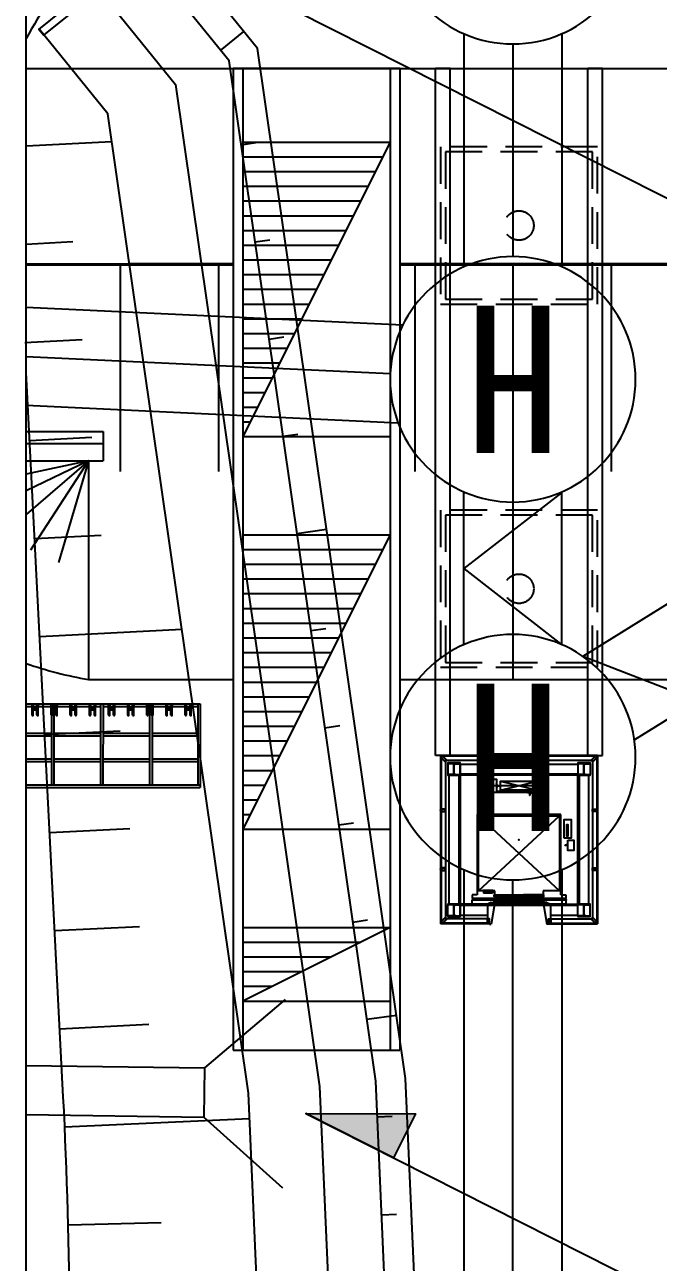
# Model space of a CAD drawing. Extents: x -8229 to 17635, y -14242 to -4883.
# Drawn here: x -8118 to -7688, y -6230 to -5390 of the extents above; entities that cross this region are included whole.
import ezdxf
from ezdxf.enums import TextEntityAlignment as Align

# ---------------------------------------------------------------- set-up
doc = ezdxf.new("R2010")
doc.units = 0
doc.header["$LTSCALE"] = 100
doc.header["$MEASUREMENT"] = 0
doc.linetypes.add('A-HIDDN01', pattern=[0.375, 0.25, -0.125])
doc.linetypes.add('HIDDEN', pattern=[9.525, 6.35, -3.175])
for name, color, linetype in [('TI-BASE', 253, 'CONTINUOUS'), ('TN-XXXX', 3, 'CONTINUOUS'), ('TT-BASE', 253, 'CONTINUOUS'), ('TT-MANH', 4, 'CONTINUOUS'), ('TZ-CABL', 4, 'CONTINUOUS')]:
    doc.layers.add(name, color=color, linetype=linetype)
doc.styles.get("Standard").update_dxf_attribs({"font": 'GulimChe.ttf'})
doc.linetypes.add('CDC005', pattern='A,0.9,0,[122,KHCLINE.SHX,S=0.006,R=0,X=0,Y=0],-0.2,0,["Y5",Standard,S=0.2,R=0,X=0.15,Y=-0.1],-0.4,-0.2', length=1.7)
doc.linetypes.add('ZIGZAG', pattern='A,0.0001,-0.2,[131,ltypeshp.shx,S=0.2,R=0,X=-0.2,Y=0],-0.4,[131,ltypeshp.shx,S=0.2,R=180,X=0.2,Y=0],-0.2', length=0.8001)

# ---------------------------------------------------------------- blocks, each defined once
blk = doc.blocks.new('맨홀')
at = {"layer": 'TT-MANH'}
blk.add_circle((202880.638, 234010.238), 2.5, dxfattribs=at)
at = {"layer": 'TT-MANH', "extrusion": (5.48271e-08, 3.84622e-07, 1)}
blk.add_text('H', height=3, rotation=0, dxfattribs=at).set_placement((202880.638, 234010.238, 0.101), align=Align.MIDDLE)

msp = doc.modelspace()

# ---------------------------------------------------------------- hatches: boundary and pattern name
at = {"layer": 'TI-BASE'}
h = msp.add_hatch(dxfattribs=at)
h.set_pattern_fill('ANSI33', color=256, scale=266.666667, angle=545.24288, style=0)
h.set_pattern_definition([(270.00000055, (-133967.22214, -56603.77891), (0.06666666604, 6.4e-10), []), (270.00000055, (-133967.25547, -56603.812245), (0.06666666604, 6.4e-10), [0.03333333302, -0.01666666651])])
h.paths.add_polyline_path([(-7801.32, -5886.56), (-7801.32, -5886.33), (-7801.72, -5886.33), (-7801.72, -5886.56)])
h = msp.add_hatch(dxfattribs=at)
h.set_pattern_fill('ANSI33', color=256, scale=266.666667, angle=545.24288, style=0)
h.set_pattern_definition([(90.00000055, (-133967.22214, -56277.967624), (0.06666666604, 6.4e-10), []), (90.00000055, (-133967.255474, -56277.93429), (0.06666666604, 6.4e-10), [0.03333333302, -0.01666666651])])
h.paths.add_polyline_path([(-7800.42, -5886.56), (-7800.42, -5886.33), (-7800.82, -5886.33), (-7800.82, -5886.56)])
h = msp.add_hatch(dxfattribs=at)
h.set_pattern_fill('ANSI33', color=256, scale=266.666667, angle=545.24288, style=0)
h.set_pattern_definition([(90.00000055, (-133972.22212, -56277.63429), (0.06666666604, 6.4e-10), []), (90.00000055, (-133972.255456, -56277.60096), (0.06666666604, 6.4e-10), [0.03333333302, -0.01666666651])])
h.paths.add_polyline_path([(-7765.05, -5886.56), (-7765.05, -5886.33), (-7764.65, -5886.33), (-7764.65, -5886.56)])
h = msp.add_hatch(dxfattribs=at)
h.set_pattern_fill('ANSI33', color=256, scale=266.666667, angle=545.24288, style=0)
h.set_pattern_definition([(270.00000055, (-133972.22212, -56603.44558), (0.06666666604, 6.4e-10), []), (270.00000055, (-133972.25545, -56603.47891), (0.06666666604, 6.4e-10), [0.03333333302, -0.01666666651])])
h.paths.add_polyline_path([(-7764.15, -5886.56), (-7764.15, -5886.33), (-7763.75, -5886.33), (-7763.75, -5886.56)])
h = msp.add_hatch(dxfattribs=at)
h.set_pattern_fill('ANSI33', color=256, scale=266.666667, angle=455.24288, style=0)
h.set_pattern_definition([(5.5e-07, (-133897.121506, -56361.631895), (-6.4e-10, 0.06666666604), []), (5.5e-07, (-133897.08817, -56361.66523), (-6.4e-10, 0.06666666604), [0.03333333302, -0.01666666651])])
h.paths.add_polyline_path([(-7835.44, -5922.76), (-7835.67, -5922.76), (-7835.67, -5922.36), (-7835.44, -5922.36)])
h = msp.add_hatch(dxfattribs=at)
h.set_pattern_fill('ANSI33', color=256, scale=266.666667, angle=455.24288, style=0)
h.set_pattern_definition([(180.00000055, (-134222.932794, -56361.6319), (-6.4e-10, 0.06666666604), []), (180.00000055, (-134222.96613, -56361.66523), (-6.4e-10, 0.06666666604), [0.03333333302, -0.01666666651])])
h.paths.add_polyline_path([(-7835.44, -5923.66), (-7835.67, -5923.66), (-7835.67, -5923.26), (-7835.44, -5923.26)])
h = msp.add_hatch(dxfattribs=at)
h.set_pattern_fill('ANSI33', color=256, scale=266.666667, angle=455.24288, style=0)
h.set_pattern_definition([(5.5e-07, (-133904.621506, -56361.631895), (-6.4e-10, 0.06666666604), []), (5.5e-07, (-133904.58817, -56361.66523), (-6.4e-10, 0.06666666604), [0.03333333302, -0.01666666651])])
h.paths.add_polyline_path([(-7730.03, -5922.76), (-7729.8, -5922.76), (-7729.8, -5922.36), (-7730.03, -5922.36)])
h = msp.add_hatch(dxfattribs=at)
h.set_pattern_fill('ANSI33', color=256, scale=266.666667, angle=455.24288, style=0)
h.set_pattern_definition([(180.00000055, (-134230.432793, -56361.6319), (-6.4e-10, 0.06666666604), []), (180.00000055, (-134230.46613, -56361.66523), (-6.4e-10, 0.06666666604), [0.03333333302, -0.01666666651])])
h.paths.add_polyline_path([(-7730.03, -5923.66), (-7729.8, -5923.66), (-7729.8, -5923.26), (-7730.03, -5923.26)])
h = msp.add_hatch(dxfattribs=at)
h.set_pattern_fill('ANSI33', color=256, scale=266.666667, angle=455.24288, style=0)
h.set_pattern_definition([(5.5e-07, (-133870.45484, -56374.96523), (-6.4e-10, 0.06666666604), []), (5.5e-07, (-133870.421506, -56374.99856), (-6.4e-10, 0.06666666604), [0.03333333302, -0.01666666651])])
h.paths.add_polyline_path([(-7835.44, -5962.76), (-7835.67, -5962.76), (-7835.67, -5962.36), (-7835.44, -5962.36)])
h = msp.add_hatch(dxfattribs=at)
h.set_pattern_fill('ANSI33', color=256, scale=266.666667, angle=455.24288, style=0)
h.set_pattern_definition([(180.00000055, (-134196.26613, -56374.96523), (-6.4e-10, 0.06666666604), []), (180.00000055, (-134196.29946, -56374.998564), (-6.4e-10, 0.06666666604), [0.03333333302, -0.01666666651])])
h.paths.add_polyline_path([(-7835.44, -5963.66), (-7835.67, -5963.66), (-7835.67, -5963.26), (-7835.44, -5963.26)])
h = msp.add_hatch(dxfattribs=at)
h.set_pattern_fill('ANSI33', color=256, scale=266.666667, angle=455.24288, style=0)
h.set_pattern_definition([(5.5e-07, (-133877.95484, -56374.96523), (-6.4e-10, 0.06666666604), []), (5.5e-07, (-133877.921506, -56374.99856), (-6.4e-10, 0.06666666604), [0.03333333302, -0.01666666651])])
h.paths.add_polyline_path([(-7730.03, -5962.76), (-7729.8, -5962.76), (-7729.8, -5962.36), (-7730.03, -5962.36)])
h = msp.add_hatch(dxfattribs=at)
h.set_pattern_fill('ANSI33', color=256, scale=266.666667, angle=455.24288, style=0)
h.set_pattern_definition([(180.00000055, (-134203.76613, -56374.96523), (-6.4e-10, 0.06666666604), []), (180.00000055, (-134203.79946, -56374.998564), (-6.4e-10, 0.06666666604), [0.03333333302, -0.01666666651])])
h.paths.add_polyline_path([(-7730.03, -5963.66), (-7729.8, -5963.66), (-7729.8, -5963.26), (-7730.03, -5963.26)])
h = msp.add_hatch(dxfattribs=at)
h.set_pattern_fill('ANSI33', color=256, scale=266.666667, angle=545.24288, style=0)
h.set_pattern_definition([(270.00000055, (-117843.8439, -83865.76643), (0.06666666604, 6.4e-10), []), (270.00000055, (-117843.877235, -83865.799766), (0.06666666604, 6.4e-10), [0.03333333302, -0.01666666651])])
h.paths.add_polyline_path([(-7803.82, -5999.46), (-7803.82, -5999.69), (-7804.22, -5999.69), (-7804.22, -5999.46)])
h = msp.add_hatch(dxfattribs=at)
h.set_pattern_fill('ANSI33', color=256, scale=266.666667, angle=545.24288, style=0)
h.set_pattern_definition([(90.00000055, (-117843.843905, -83539.955145), (0.06666666604, 6.4e-10), []), (90.00000055, (-117843.87724, -83539.92181), (0.06666666604, 6.4e-10), [0.03333333302, -0.01666666651])])
h.paths.add_polyline_path([(-7802.92, -5999.46), (-7802.92, -5999.69), (-7803.32, -5999.69), (-7803.32, -5999.46)])
h = msp.add_hatch(dxfattribs=at)
h.set_pattern_fill('ANSI33', color=256, scale=266.666667, angle=545.24288, style=0)
h.set_pattern_definition([(90.00000055, (-117843.843905, -83539.62181), (0.06666666604, 6.4e-10), []), (90.00000055, (-117843.87724, -83539.58848), (0.06666666604, 6.4e-10), [0.03333333302, -0.01666666651])])
h.paths.add_polyline_path([(-7762.55, -5999.46), (-7762.55, -5999.69), (-7762.15, -5999.69), (-7762.15, -5999.46)])
h = msp.add_hatch(dxfattribs=at)
h.set_pattern_fill('ANSI33', color=256, scale=266.666667, angle=545.24288, style=0)
h.set_pattern_definition([(270.00000055, (-117843.8439, -83865.4331), (0.06666666604, 6.4e-10), []), (270.00000055, (-117843.877235, -83865.46643), (0.06666666604, 6.4e-10), [0.03333333302, -0.01666666651])])
h.paths.add_polyline_path([(-7761.65, -5999.46), (-7761.65, -5999.69), (-7761.25, -5999.69), (-7761.25, -5999.46)])
msp.add_hatch(color=256, dxfattribs=at).paths.add_polyline_path([(-7852.93, -6129.27), (-7867.92, -6159.04), (-7927.46, -6129.06)])

# ---------------------------------------------------------------- linework, layer by layer
for p, q in [((-7985.43, -5407.03), (-7969.61, -5394.25)), ((-7976.9, -5419.26), (-7976.9, -6085.93)), ((-7970.23, -5419.26), (-7970.23, -6085.93)), ((-7870.23, -5419.26), (-7870.23, -6085.93)), ((-7863.57, -5419.26), (-7863.57, -6085.93)), ((-8117.34, -5471.74), (-8059.35, -5468.78)), ((-7971.47, -5471.06), (-7961.4, -5469.62)), ((-7970.23, -5469.26), (-7870.23, -5469.26)), ((-8117.34, -5538.49), (-8085.81, -5536.88)), ((-7961.98, -5537.05), (-7951.92, -5535.61)), ((-8118.38, -5605.3), (-8079.34, -5603.31)), ((-7952.5, -5603.04), (-7942.43, -5601.59)), ((-8114.98, -5671.88), (-8072.88, -5669.73)), ((-7970.23, -5669.26), (-7870.23, -5669.26)), ((-7943.01, -5669.03), (-7932.95, -5667.58)), ((-8111.58, -5738.46), (-8066.42, -5736.15)), ((-7970.23, -5735.93), (-7870.23, -5735.93)), ((-7933.53, -5735.02), (-7913.4, -5732.12)), ((-8108.18, -5805.04), (-8011.73, -5800.11)), ((-7924.04, -5801.01), (-7913.98, -5799.56)), ((-8117.34, -5850.83), (-8000.85, -5850.84)), ((-8117.34, -5852.5), (-8100.01, -5852.5)), ((-8113.44, -5852.51), (-8113.44, -5851.67)), ((-8113.44, -5858.33), (-8113.44, -5852.51)), ((-8112.59, -5852.51), (-8112.59, -5851.67)), ((-8112.59, -5853.94), (-8112.59, -5852.51)), ((-8112.59, -5853.94), (-8110.1, -5853.94)), ((-8112.59, -5854.79), (-8110.1, -5854.79)), ((-8112.59, -5858.33), (-8112.59, -5854.79)), ((-8110.1, -5852.51), (-8110.1, -5851.67)), ((-8110.1, -5853.94), (-8110.1, -5852.51)), ((-8110.1, -5858.33), (-8110.1, -5854.79)), ((-8109.26, -5852.51), (-8109.26, -5851.67)), ((-8109.26, -5858.33), (-8109.26, -5852.51)), ((-8100.44, -5852.51), (-8100.44, -5851.67)), ((-8100.44, -5858.33), (-8100.44, -5852.51)), ((-8100.02, -5905.65), (-8100.01, -5850.83)), ((-8099.59, -5852.51), (-8099.59, -5851.67)), ((-8099.59, -5853.94), (-8099.59, -5852.51)), ((-8099.59, -5853.94), (-8097.1, -5853.94)), ((-8099.59, -5854.79), (-8097.1, -5854.79)), ((-8099.59, -5858.33), (-8099.59, -5854.79)), ((-8098.35, -5905.65), (-8098.35, -5850.83)), ((-8098.35, -5852.5), (-8066.68, -5852.5)), ((-8097.1, -5852.51), (-8097.1, -5851.67)), ((-8097.1, -5853.94), (-8097.1, -5852.51)), ((-8097.1, -5858.33), (-8097.1, -5854.79)), ((-8096.26, -5852.51), (-8096.26, -5851.67)), ((-8096.26, -5858.33), (-8096.26, -5852.51)), ((-8087.44, -5852.51), (-8087.44, -5851.67)), ((-8087.44, -5858.33), (-8087.44, -5852.51)), ((-8086.59, -5852.51), (-8086.59, -5851.67)), ((-8086.59, -5853.94), (-8086.59, -5852.51)), ((-8086.59, -5853.94), (-8084.1, -5853.94)), ((-8086.59, -5854.79), (-8084.1, -5854.79)), ((-8086.59, -5858.33), (-8086.59, -5854.79)), ((-8084.1, -5852.51), (-8084.1, -5851.67)), ((-8084.1, -5853.94), (-8084.1, -5852.51)), ((-8084.1, -5858.33), (-8084.1, -5854.79)), ((-8083.26, -5852.51), (-8083.26, -5851.67)), ((-8083.26, -5858.33), (-8083.26, -5852.51)), ((-8074.44, -5852.52), (-8074.44, -5851.67)), ((-8074.44, -5858.34), (-8074.44, -5852.52)), ((-8073.59, -5852.52), (-8073.59, -5851.67)), ((-8073.59, -5853.94), (-8073.59, -5852.52)), ((-8073.59, -5853.94), (-8071.1, -5853.94)), ((-8073.59, -5854.79), (-8071.1, -5854.79)), ((-8073.59, -5858.34), (-8073.59, -5854.79)), ((-8071.1, -5852.52), (-8071.1, -5851.67)), ((-8071.1, -5853.94), (-8071.1, -5852.52)), ((-8071.1, -5858.34), (-8071.1, -5854.79)), ((-8070.26, -5852.52), (-8070.26, -5851.67)), ((-8070.26, -5858.34), (-8070.26, -5852.52)), ((-8066.68, -5905.65), (-8066.68, -5850.84)), ((-8065.02, -5905.65), (-8065.01, -5850.84)), ((-8065.01, -5852.5), (-8000.85, -5852.5)), ((-8061.44, -5852.52), (-8061.44, -5851.67)), ((-8061.44, -5858.34), (-8061.44, -5852.52)), ((-8060.59, -5852.52), (-8060.59, -5851.67)), ((-8060.59, -5853.95), (-8060.59, -5852.52)), ((-8060.59, -5853.95), (-8058.1, -5853.95)), ((-8060.59, -5854.79), (-8058.1, -5854.79)), ((-8060.59, -5858.34), (-8060.59, -5854.79)), ((-8058.1, -5852.52), (-8058.1, -5851.67)), ((-8058.1, -5853.95), (-8058.1, -5852.52)), ((-8058.1, -5858.34), (-8058.1, -5854.79)), ((-8057.26, -5852.52), (-8057.26, -5851.67)), ((-8057.26, -5858.34), (-8057.26, -5852.52)), ((-8048.44, -5852.52), (-8048.44, -5851.67)), ((-8048.44, -5858.34), (-8048.44, -5852.52)), ((-8047.59, -5852.52), (-8047.59, -5851.67)), ((-8047.59, -5853.95), (-8047.59, -5852.52)), ((-8047.59, -5853.95), (-8045.1, -5853.95)), ((-8047.59, -5854.79), (-8045.1, -5854.79)), ((-8047.59, -5858.34), (-8047.59, -5854.79)), ((-8045.1, -5852.52), (-8045.1, -5851.67)), ((-8045.1, -5853.95), (-8045.1, -5852.52)), ((-8045.1, -5858.34), (-8045.1, -5854.79)), ((-8044.26, -5852.52), (-8044.26, -5851.67)), ((-8044.26, -5858.34), (-8044.26, -5852.52)), ((-8035.44, -5852.52), (-8035.44, -5851.67)), ((-8035.44, -5858.34), (-8035.44, -5852.52)), ((-8034.59, -5852.52), (-8034.59, -5851.67)), ((-8034.59, -5853.95), (-8034.59, -5852.52)), ((-8034.59, -5853.95), (-8032.1, -5853.95)), ((-8034.59, -5854.79), (-8032.1, -5854.79)), ((-8034.59, -5858.34), (-8034.59, -5854.79)), ((-8033.35, -5905.65), (-8033.35, -5850.84)), ((-8032.1, -5852.52), (-8032.1, -5851.67)), ((-8032.1, -5853.95), (-8032.1, -5852.52)), ((-8032.1, -5858.34), (-8032.1, -5854.79)), ((-8031.68, -5905.65), (-8031.68, -5850.84)), ((-8031.26, -5852.52), (-8031.26, -5851.67)), ((-8031.26, -5858.34), (-8031.26, -5852.52)), ((-8022.44, -5852.52), (-8022.44, -5851.67)), ((-8022.44, -5858.34), (-8022.44, -5852.52)), ((-8022.01, -5852.5), (-8022.01, -5850.84)), ((-8021.59, -5852.52), (-8021.59, -5851.67)), ((-8021.59, -5853.95), (-8021.59, -5852.52)), ((-8021.59, -5853.95), (-8019.1, -5853.95)), ((-8021.59, -5854.79), (-8019.1, -5854.79)), ((-8021.59, -5858.34), (-8021.59, -5854.79)), ((-8019.1, -5852.52), (-8019.1, -5851.67)), ((-8019.1, -5853.95), (-8019.1, -5852.52)), ((-8019.1, -5858.34), (-8019.1, -5854.79)), ((-8018.26, -5852.52), (-8018.26, -5851.67)), ((-8018.26, -5858.34), (-8018.26, -5852.52)), ((-8009.44, -5852.52), (-8009.44, -5851.67)), ((-8009.44, -5858.34), (-8009.44, -5852.52)), ((-8008.59, -5852.52), (-8008.59, -5851.67)), ((-8008.59, -5853.95), (-8008.59, -5852.52)), ((-8008.59, -5853.95), (-8006.1, -5853.95)), ((-8008.59, -5854.79), (-8006.1, -5854.79)), ((-8008.59, -5858.34), (-8008.59, -5854.79)), ((-8006.1, -5852.52), (-8006.1, -5851.67)), ((-8006.1, -5853.95), (-8006.1, -5852.52)), ((-8006.1, -5858.34), (-8006.1, -5854.79)), ((-8005.26, -5852.52), (-8005.26, -5851.67)), ((-8005.26, -5858.34), (-8005.26, -5852.52)), ((-8000.85, -5850.84), (-7999.18, -5850.84)), ((-8000.85, -5850.84), (-8000.85, -5905.65)), ((-7999.18, -5850.84), (-7999.18, -5907.5)), ((-7914.56, -5867), (-7904.49, -5865.55)), ((-8117.34, -5870.7), (-8100.01, -5870.7)), ((-8117.34, -5872.55), (-8100.01, -5872.55)), ((-8104.77, -5871.62), (-8053.49, -5869)), ((-8098.35, -5870.7), (-8066.68, -5870.7)), ((-8098.35, -5872.55), (-8066.68, -5872.55)), ((-8065.01, -5870.7), (-8033.35, -5870.7)), ((-8065.01, -5872.55), (-8033.35, -5872.55)), ((-8031.68, -5870.7), (-8000.85, -5870.7)), ((-8031.68, -5872.55), (-8000.85, -5872.55)), ((-8117.34, -5888.17), (-8100.02, -5888.17)), ((-8117.34, -5890.02), (-8100.02, -5890.02)), ((-8098.35, -5888.17), (-8066.68, -5888.17)), ((-8098.35, -5890.02), (-8066.68, -5890.02)), ((-8065.02, -5888.17), (-8033.35, -5888.17)), ((-8065.02, -5890.02), (-8033.35, -5890.02)), ((-8031.68, -5888.17), (-8000.85, -5888.17)), ((-8031.68, -5890.02), (-8000.85, -5890.02)), ((-7834.49, -5886.33), (-7835.67, -5887.5)), ((-7834.49, -5886.56), (-7835.43, -5887.5)), ((-7835.43, -5887.5), (-7832.74, -5890.2)), ((-7831.79, -5889.26), (-7834.49, -5886.56)), ((-7801.32, -5886.33), (-7801.32, -5885.93)), ((-7800.82, -5886.33), (-7800.82, -5885.93)), ((-7764.65, -5886.33), (-7764.65, -5885.93)), ((-7764.15, -5886.33), (-7764.15, -5885.93)), ((-7733.68, -5889.26), (-7730.98, -5886.56)), ((-7730.04, -5887.5), (-7732.73, -5890.2)), ((-7730.98, -5886.33), (-7729.8, -5887.5)), ((-7730.98, -5886.56), (-7730.04, -5887.5)), ((-7827.79, -5891.39), (-7831.07, -5891.39)), ((-7827.79, -5898.79), (-7831.07, -5898.79)), ((-7827.05, -5898.06), (-7827.05, -5892.13)), ((-7826.75, -5898.06), (-7826.75, -5892.13)), ((-7826.02, -5891.39), (-7822.74, -5891.39)), ((-7826.02, -5898.79), (-7822.74, -5898.79)), ((-7739.45, -5891.39), (-7742.73, -5891.39)), ((-7739.45, -5898.79), (-7742.73, -5898.79)), ((-7738.72, -5898.06), (-7738.72, -5892.13)), ((-7738.42, -5898.06), (-7738.42, -5892.13)), ((-7737.68, -5891.39), (-7734.4, -5891.39)), ((-7737.68, -5898.79), (-7734.4, -5898.79)), ((-8117.34, -5905.65), (-7999.18, -5905.65)), ((-8117.34, -5907.5), (-8000.85, -5907.5)), ((-8000.85, -5907.5), (-7999.18, -5907.5)), ((-7835.67, -5922.76), (-7836.07, -5922.76)), ((-7835.67, -5923.26), (-7836.07, -5923.26)), ((-7729.8, -5922.76), (-7729.4, -5922.76)), ((-7729.8, -5923.26), (-7729.4, -5923.26)), ((-7905.07, -5932.98), (-7895.01, -5931.54)), ((-7810.23, -5977.69), (-7810.23, -5926.76)), ((-7810.23, -5926.76), (-7755.23, -5926.76)), ((-7810.23, -5926.76), (-7755.23, -5977.69)), ((-7810.23, -5977.69), (-7755.23, -5926.76)), ((-7755.23, -5926.76), (-7755.23, -5977.69)), ((-8101.37, -5938.2), (-8047.03, -5935.42)), ((-7970.23, -5935.93), (-7870.23, -5935.93)), ((-7835.67, -5962.76), (-7836.07, -5962.76)), ((-7835.67, -5963.26), (-7836.07, -5963.26)), ((-7729.8, -5962.76), (-7729.4, -5962.76)), ((-7729.8, -5963.26), (-7729.4, -5963.26)), ((-7799.23, -5977.69), (-7810.23, -5977.69)), ((-7799.23, -5980.43), (-7799.23, -5977.69)), ((-7755.23, -5977.69), (-7766.23, -5977.69)), ((-7766.23, -5977.69), (-7766.23, -5980.43)), ((-7827.79, -5987.23), (-7831.07, -5987.23)), ((-7827.05, -5993.89), (-7827.05, -5987.96)), ((-7826.75, -5993.89), (-7826.75, -5987.96)), ((-7826.02, -5987.23), (-7822.74, -5987.23)), ((-7799.44, -5986.76), (-7819.07, -5986.76)), ((-7814.65, -5983.93), (-7750.82, -5983.93)), ((-7814.65, -5983.93), (-7814.65, -5986.76)), ((-7801.57, -5985.66), (-7804.23, -5986.76)), ((-7804.23, -5986.76), (-7804.23, -5996.76)), ((-7799.23, -5985.66), (-7801.74, -6000.46)), ((-7801.57, -5985.66), (-7799.23, -5985.66)), ((-7801.57, -5985.73), (-7801.57, -5985.66)), ((-7801.57, -5985.99), (-7801.57, -5985.66)), ((-7801.57, -5985.66), (-7801.57, -5985.73)), ((-7763.9, -5985.66), (-7766.23, -5985.66)), ((-7766.23, -5985.66), (-7763.73, -6000.46)), ((-7750.82, -5986.76), (-7766.03, -5986.76)), ((-7763.9, -5985.73), (-7763.9, -5985.66)), ((-7763.9, -5985.66), (-7763.9, -5985.73)), ((-7763.9, -5985.99), (-7763.9, -5985.66)), ((-7763.9, -5985.66), (-7761.23, -5986.76)), ((-7761.23, -5986.76), (-7761.23, -5996.76)), ((-7750.82, -5983.93), (-7750.82, -5986.76)), ((-7739.45, -5987.23), (-7742.73, -5987.23)), ((-7738.72, -5993.89), (-7738.72, -5987.96)), ((-7738.42, -5993.89), (-7738.42, -5987.96)), ((-7737.68, -5987.23), (-7734.4, -5987.23)), ((-7895.59, -5998.97), (-7885.52, -5997.53)), ((-7834.49, -5999.69), (-7835.67, -5998.51)), ((-7835.43, -5998.51), (-7832.74, -5995.82)), ((-7834.49, -5999.46), (-7835.43, -5998.51)), ((-7831.79, -5996.76), (-7834.49, -5999.46)), ((-7827.79, -5994.63), (-7831.07, -5994.63)), ((-7826.02, -5994.63), (-7822.74, -5994.63)), ((-7803.82, -5999.69), (-7803.82, -6000.09)), ((-7803.32, -5999.69), (-7803.32, -6000.09)), ((-7802.73, -6000.46), (-7802.73, -5999.46)), ((-7802.73, -6000.19), (-7802.73, -6000.13)), ((-7802.73, -6000.13), (-7802.73, -6000.19)), ((-7762.73, -6000.46), (-7762.73, -5999.46)), ((-7762.73, -6000.19), (-7762.73, -6000.13)), ((-7762.73, -6000.13), (-7762.73, -6000.19)), ((-7762.73, -6000.19), (-7762.73, -6000.13)), ((-7762.73, -6000.13), (-7762.73, -6000.19)), ((-7762.15, -5999.69), (-7762.15, -6000.09)), ((-7761.65, -5999.69), (-7761.65, -6000.09)), ((-7739.45, -5994.63), (-7742.73, -5994.63)), ((-7737.68, -5994.63), (-7734.4, -5994.63)), ((-7733.68, -5996.76), (-7730.98, -5999.46)), ((-7730.04, -5998.51), (-7732.73, -5995.82)), ((-7730.98, -5999.46), (-7730.04, -5998.51)), ((-7730.98, -5999.69), (-7729.8, -5998.51)), ((-8097.97, -6004.78), (-8040.56, -6001.85)), ((-7970.23, -6002.59), (-7870.23, -6002.59)), ((-7802.73, -6000.46), (-7801.74, -6000.46)), ((-7802.73, -6000.46), (-7802.67, -6000.46)), ((-7762.73, -6000.46), (-7763.73, -6000.46)), ((-7762.73, -6000.46), (-7762.8, -6000.46)), ((-7970.23, -6052.59), (-7870.23, -6052.59)), ((-7886.1, -6064.96), (-7865.97, -6062.07)), ((-8094.57, -6071.36), (-8034.1, -6068.27)), ((-7976.9, -6085.93), (-7863.57, -6085.93)), ((-8091.23, -6137.94), (-7965.69, -6132.28)), ((-7878.99, -6131.17), (-7868.83, -6130.72)), ((-7876.05, -6197.77), (-7865.89, -6197.33)), ((-8088.87, -6204.57), (-8025.76, -6202.96))]:
    msp.add_line(p, q, dxfattribs=at)
at = {"layer": 'TI-BASE', "ltscale": 1000}
for p, q in [((-7829.4, -5419.26), (-7839.4, -5419.26)), ((-7839.4, -5885.93), (-7839.4, -5419.26)), ((-7829.4, -5885.93), (-7829.4, -5419.26)), ((-7736.07, -5879.26), (-7736.07, -5419.26)), ((-7736.07, -5885.93), (-7736.07, -5419.26)), ((-7726.07, -5419.26), (-7736.07, -5419.26)), ((-7726.07, -5885.93), (-7726.07, -5419.26)), ((-7829.4, -5885.93), (-7839.4, -5885.93)), ((-7736.07, -5885.93), (-7726.07, -5885.93))]:
    msp.add_line(p, q, dxfattribs=at)
at = {"layer": 'TI-BASE', "linetype": 'HIDDEN'}
for p, q in [((-7970.23, -5479.26), (-7875.57, -5479.26)), ((-7970.23, -5489.26), (-7880.9, -5489.26)), ((-7970.23, -5499.26), (-7885.23, -5499.26)), ((-7970.23, -5509.26), (-7890.23, -5509.26)), ((-7970.23, -5519.26), (-7895.23, -5519.26)), ((-7970.23, -5529.26), (-7900.23, -5529.26)), ((-7970.23, -5539.26), (-7905.23, -5539.26)), ((-7970.23, -5549.26), (-7910.23, -5549.26)), ((-7970.23, -5559.26), (-7915.23, -5559.26)), ((-7970.23, -5569.26), (-7920.23, -5569.26)), ((-7970.23, -5579.26), (-7925.23, -5579.26)), ((-7970.23, -5589.26), (-7930.23, -5589.26)), ((-7970.23, -5599.26), (-7935.23, -5599.26)), ((-7970.23, -5609.26), (-7940.23, -5609.26)), ((-7970.23, -5619.26), (-7945.23, -5619.26)), ((-7970.23, -5629.26), (-7950.23, -5629.26)), ((-7970.23, -5639.26), (-7955.23, -5639.26)), ((-7970.23, -5649.26), (-7960.23, -5649.26)), ((-7970.23, -5659.26), (-7965.23, -5659.26)), ((-7970.23, -5745.93), (-7875.23, -5745.93)), ((-7970.23, -5755.93), (-7880.23, -5755.93)), ((-7970.23, -5765.93), (-7885.23, -5765.93)), ((-7970.23, -5775.93), (-7890.23, -5775.93)), ((-7970.23, -5785.93), (-7895.23, -5785.93)), ((-7970.23, -5795.93), (-7900.23, -5795.93)), ((-7970.23, -5805.93), (-7905.23, -5805.93)), ((-7970.23, -5815.93), (-7910.23, -5815.93)), ((-7970.23, -5825.93), (-7915.23, -5825.93)), ((-7970.23, -5835.93), (-7920.23, -5835.93)), ((-7970.23, -5845.93), (-7925.23, -5845.93)), ((-7970.23, -5855.93), (-7930.23, -5855.93)), ((-7970.23, -5865.93), (-7935.23, -5865.93)), ((-7970.23, -5875.93), (-7940.23, -5875.93)), ((-7970.23, -5885.93), (-7945.23, -5885.93)), ((-7970.23, -5895.93), (-7950.23, -5895.93)), ((-7970.23, -5905.93), (-7955.23, -5905.93)), ((-7970.23, -5915.93), (-7960.23, -5915.93)), ((-7970.23, -5925.93), (-7965.23, -5925.93)), ((-7970.23, -6012.59), (-7890.23, -6012.59)), ((-7970.23, -6022.59), (-7910.23, -6022.59)), ((-7970.23, -6032.59), (-7930.23, -6032.59)), ((-7970.23, -6042.59), (-7950.23, -6042.59))]:
    msp.add_line(p, q, dxfattribs=at)
at = {"layer": 'TI-BASE', "ltscale": 5000}
for p, q in [((-7836.07, -5885.93), (-7836.07, -6000.09)), ((-7729.4, -5885.93), (-7836.07, -5885.93)), ((-7835.67, -5886.33), (-7835.67, -5999.69)), ((-7729.8, -5886.33), (-7835.67, -5886.33)), ((-7832.74, -5889.26), (-7832.74, -5996.76)), ((-7732.73, -5889.26), (-7832.74, -5889.26)), ((-7732.73, -5889.26), (-7732.73, -5996.76)), ((-7729.8, -5886.33), (-7729.8, -5999.69)), ((-7729.4, -5885.93), (-7729.4, -6000.09)), ((-7831.07, -5891.39), (-7831.07, -5898.79)), ((-7822.74, -5891.39), (-7822.74, -5898.79)), ((-7742.73, -5891.39), (-7742.73, -5898.79)), ((-7734.4, -5891.39), (-7734.4, -5898.79)), ((-7734.4, -5891.39), (-7734.4, -5898.79)), ((-7797.93, -5905.06), (-7797.93, -5907.66)), ((-7797.93, -5905.06), (-7797.73, -5905.06)), ((-7797.93, -5907.66), (-7797.73, -5907.66)), ((-7797.53, -5906.23), (-7797.73, -5905.06)), ((-7797.53, -5906.49), (-7797.73, -5907.66)), ((-7797.53, -5906.23), (-7797, -5906.23)), ((-7797.53, -5906.49), (-7797, -5906.49)), ((-7797, -5906.19), (-7796.07, -5906.19)), ((-7797, -5906.19), (-7797, -5906.23)), ((-7797, -5906.49), (-7797, -5906.53)), ((-7797, -5906.53), (-7796.07, -5906.53)), ((-7796.07, -5906.53), (-7796.07, -5906.19)), ((-7795.23, -5909.36), (-7770.23, -5903.36)), ((-7795.23, -5903.36), (-7770.23, -5909.36)), ((-7768.47, -5906.19), (-7769.4, -5906.19)), ((-7769.4, -5906.53), (-7769.4, -5906.19)), ((-7768.47, -5906.53), (-7769.4, -5906.53)), ((-7768.47, -5906.19), (-7768.47, -5906.23)), ((-7767.93, -5906.23), (-7768.47, -5906.23)), ((-7767.93, -5906.49), (-7768.47, -5906.49)), ((-7768.47, -5906.49), (-7768.47, -5906.53)), ((-7767.93, -5906.23), (-7767.73, -5905.06)), ((-7767.93, -5906.49), (-7767.73, -5907.66)), ((-7767.53, -5905.06), (-7767.73, -5905.06)), ((-7767.53, -5907.66), (-7767.73, -5907.66)), ((-7767.53, -5905.06), (-7767.53, -5907.66)), ((-7776.77, -5911.03), (-7774.17, -5911.03)), ((-7776.77, -5911.03), (-7776.77, -5911.23)), ((-7775.6, -5911.43), (-7776.77, -5911.23)), ((-7775.63, -5911.96), (-7775.6, -5911.96)), ((-7775.63, -5911.96), (-7775.63, -5913.09)), ((-7775.3, -5913.09), (-7775.63, -5913.09)), ((-7775.6, -5911.43), (-7775.6, -5911.96)), ((-7775.33, -5911.43), (-7774.17, -5911.23)), ((-7775.33, -5911.43), (-7775.33, -5911.96)), ((-7775.33, -5911.96), (-7775.3, -5911.96)), ((-7775.3, -5911.96), (-7775.3, -5913.09)), ((-7774.17, -5911.03), (-7774.17, -5911.23)), ((-7754.3, -5925.83), (-7811.17, -5925.83)), ((-7811.17, -5925.83), (-7811.17, -5980.43)), ((-7754.3, -5980.43), (-7754.3, -5925.83)), ((-7751.57, -5946.66), (-7751.57, -5946.99)), ((-7750.43, -5946.66), (-7751.57, -5946.66)), ((-7750.43, -5946.99), (-7751.57, -5946.99)), ((-7750.43, -5946.69), (-7750.43, -5946.66)), ((-7749.9, -5946.69), (-7750.43, -5946.69)), ((-7749.9, -5946.96), (-7750.43, -5946.96)), ((-7750.43, -5946.99), (-7750.43, -5946.96)), ((-7749.9, -5946.69), (-7749.7, -5945.53)), ((-7749.9, -5946.96), (-7749.7, -5948.13)), ((-7749.5, -5945.53), (-7749.7, -5945.53)), ((-7749.5, -5948.13), (-7749.7, -5948.13)), ((-7749.5, -5948.13), (-7749.5, -5945.53)), ((-7814.57, -5980.43), (-7814.57, -5982.93)), ((-7811.17, -5980.43), (-7814.57, -5980.43)), ((-7750.9, -5982.93), (-7814.57, -5982.93)), ((-7800.51, -5977.56), (-7807.18, -5977.56)), ((-7807.18, -5977.56), (-7807.18, -5977.69)), ((-7800.51, -5977.69), (-7807.18, -5977.69)), ((-7806.91, -5977.69), (-7806.92, -5979.43)), ((-7800.78, -5977.69), (-7806.92, -5979.43)), ((-7800.78, -5979.43), (-7806.92, -5979.43)), ((-7806.91, -5977.69), (-7800.78, -5979.43)), ((-7800.78, -5977.69), (-7800.78, -5979.43)), ((-7800.51, -5977.56), (-7800.51, -5977.69)), ((-7754.3, -5980.43), (-7750.9, -5980.43)), ((-7750.9, -5980.43), (-7750.9, -5982.93)), ((-7831.07, -5994.63), (-7831.07, -5987.23)), ((-7799.44, -5986.76), (-7823.99, -5986.76)), ((-7822.74, -5994.63), (-7822.74, -5987.23)), ((-7742.73, -5994.63), (-7742.73, -5987.23)), ((-7734.4, -5994.63), (-7734.4, -5987.23)), ((-7734.4, -5994.63), (-7734.4, -5987.23)), ((-7802.73, -6000.09), (-7836.07, -6000.09)), ((-7802.73, -5999.69), (-7835.67, -5999.69)), ((-7804.4, -5996.76), (-7832.74, -5996.76)), ((-7762.73, -5999.69), (-7729.8, -5999.69)), ((-7762.73, -6000.09), (-7729.4, -6000.09)), ((-7761.23, -5996.76), (-7732.73, -5996.76))]:
    msp.add_line(p, q, dxfattribs=at)
at = {"layer": 'TI-BASE', "ltscale": 50}
msp.add_line((-7763.13, -5906.36), (-7803.51, -5906.36), dxfattribs=at)
at = {"layer": 'TI-BASE', "flags": 128}
for points in [[(-8083.25, -5304.76), (-7539.05, -5579.58), (-7456.53, -6166.24)], [(-7927.46, -6129.06), (-7383.27, -6403.88), (-7300.75, -6990.53)]]:
    msp.add_lwpolyline(points, dxfattribs=at)
at = {"layer": 'TI-BASE'}
for points in [[(-7885.29, -7005.82), (-7850.59, -6863.47), (-7843.02, -6682.01), (-7849.9, -6482.66), (-7851.46, -6293.65), (-7859.78, -6105.16), (-7960.31, -5405.76), (-8034.94, -5313.39)], [(-7906.22, -7005.82), (-7870.83, -6860.61), (-7863.37, -6681.94), (-7870.23, -6483.1), (-7871.8, -6294.19), (-7880.05, -6107.06), (-7979.64, -5414.19), (-8050.76, -5326.17)], [(-8035.71, -5340.2), (-8105.72, -5396.76), (-8108.86, -5392.87), (-8038.85, -5336.31), (-8035.71, -5340.2)], [(-7995.43, -7005.82), (-7957.06, -6848.43), (-7950.1, -6681.62), (-7956.89, -6484.95), (-7958.45, -6296.46), (-7966.45, -6115.16), (-8062.03, -5450.12), (-8108.31, -5392.84)], [(-7863.57, -5419.26), (-7976.9, -5419.26)], [(-7822.74, -5891.39), (-7822.74, -5890.93), (-7831.07, -5890.93), (-7831.07, -5891.39)], [(-7734.4, -5891.39), (-7734.4, -5890.93), (-7742.73, -5890.93), (-7742.73, -5891.39)], [(-7831.07, -5898.79), (-7831.07, -5899.26), (-7822.74, -5899.26), (-7822.74, -5898.79)], [(-7742.73, -5898.79), (-7742.73, -5899.26), (-7734.4, -5899.26), (-7734.4, -5898.79)], [(-7822.74, -5987.23), (-7822.74, -5986.76), (-7831.07, -5986.76), (-7831.07, -5987.23)], [(-7734.4, -5987.23), (-7734.4, -5986.76), (-7742.73, -5986.76), (-7742.73, -5987.23)], [(-7831.07, -5994.63), (-7831.07, -5995.09), (-7822.74, -5995.09), (-7822.74, -5994.63)], [(-7742.73, -5994.63), (-7742.73, -5995.09), (-7734.4, -5995.09), (-7734.4, -5994.63)]]:
    msp.add_lwpolyline(points, dxfattribs=at)
at = {"layer": 'TI-BASE', "linetype": 'CDC005', "flags": 128}
msp.add_lwpolyline([(-8080.57, -5350.26), (-8016.08, -5430.08), (-7918.26, -6110.64), (-7910.12, -6295.19), (-7908.56, -6483.92), (-7901.73, -6681.8), (-7908.97, -6855.22), (-7945.68, -7005.82)], dxfattribs=at)
at = {"layer": 'TI-BASE', "linetype": 'HIDDEN'}
for points in [[(-7870.23, -5469.26), (-7970.23, -5669.26)], [(-7870.23, -5735.93), (-7970.23, -5935.93)], [(-7870.23, -6002.59), (-7970.23, -6052.59)], [(-7941.43, -6051.52), (-7996.37, -6098.05), (-7996.86, -6131.38), (-7943.29, -6179.49)], [(-8117.34, -6096.3), (-7996.37, -6098.05)], [(-8117.34, -6129.64), (-7996.86, -6131.38)]]:
    msp.add_lwpolyline(points, dxfattribs=at)
at = {"layer": 'TI-BASE', "linetype": 'A-HIDDN01'}
for points in [[(-7836.07, -5472.59), (-7836.07, -5579.26), (-7729.4, -5579.26), (-7729.4, -5472.59)], [(-7832.73, -5475.93), (-7832.73, -5575.93), (-7732.73, -5575.93), (-7732.73, -5475.93)], [(-7836.07, -5719.26), (-7836.07, -5825.93), (-7729.4, -5825.93), (-7729.4, -5719.26)], [(-7832.73, -5722.59), (-7832.73, -5822.59), (-7732.73, -5822.59), (-7732.73, -5722.59)]]:
    msp.add_lwpolyline(points, close=True, dxfattribs=at)
at = {"layer": 'TI-BASE'}
msp.add_lwpolyline([(-8117.34, -6738.59, 0.045788), (-8092.2, -6117.68), (-8117.34, -5625.79)], format="xyb", dxfattribs=at)
at = {"layer": 'TI-BASE', "ltscale": 5000}
for points in [[(-7831.56, -5889.26), (-7832.74, -5889.26), (-7832.74, -5890.44), (-7835.67, -5887.5), (-7835.67, -5886.33), (-7834.49, -5886.33), (-7831.56, -5889.26)], [(-7733.91, -5889.26), (-7732.73, -5889.26), (-7732.73, -5890.44), (-7729.8, -5887.5), (-7729.8, -5886.33), (-7730.98, -5886.33), (-7733.91, -5889.26)], [(-7767.53, -5901.93), (-7765.37, -5901.93), (-7765.37, -5911.03), (-7800.1, -5911.03), (-7800.1, -5901.93), (-7797.93, -5901.93), (-7797.93, -5910.03), (-7767.53, -5910.03), (-7767.53, -5901.93)], [(-7761.23, -5994.26), (-7742.73, -5994.26), (-7742.73, -5987.59), (-7822.74, -5987.59), (-7822.74, -5994.26), (-7804.23, -5994.26)], [(-7831.56, -5996.76), (-7832.74, -5996.76), (-7832.74, -5995.58), (-7835.67, -5998.51), (-7835.67, -5999.69), (-7834.49, -5999.69), (-7831.56, -5996.76)], [(-7733.91, -5996.76), (-7732.73, -5996.76), (-7732.73, -5995.58), (-7729.8, -5998.51), (-7729.8, -5999.69), (-7730.98, -5999.69), (-7733.91, -5996.76)]]:
    msp.add_lwpolyline(points, dxfattribs=at)
at = {"layer": 'TI-BASE'}
for points in [[(-7801.07, -5886.09), (-7801.07, -5886.09, -0.414214), (-7801.02, -5886.14), (-7801.02, -5886.56), (-7800.24, -5886.56), (-7800.24, -5889.26), (-7801.9, -5889.26), (-7801.9, -5886.56), (-7801.12, -5886.56), (-7801.12, -5886.14, -0.414214)], [(-7764.4, -5886.09), (-7764.4, -5886.09, 0.414214), (-7764.45, -5886.14), (-7764.45, -5886.56), (-7765.23, -5886.56), (-7765.23, -5889.26), (-7763.57, -5889.26), (-7763.57, -5886.56), (-7764.35, -5886.56), (-7764.35, -5886.14, 0.414214)], [(-7835.9, -5923.01), (-7835.9, -5923.01, 0.414214), (-7835.85, -5923.06), (-7835.44, -5923.06), (-7835.44, -5923.84), (-7832.74, -5923.84), (-7832.74, -5922.18), (-7835.44, -5922.18), (-7835.44, -5922.96), (-7835.85, -5922.96, 0.414214)], [(-7729.57, -5923.01), (-7729.57, -5923.01, -0.414214), (-7729.62, -5923.06), (-7730.03, -5923.06), (-7730.03, -5923.84), (-7732.73, -5923.84), (-7732.73, -5922.18), (-7730.03, -5922.18), (-7730.03, -5922.96), (-7729.62, -5922.96, -0.414214)], [(-7835.9, -5963.01), (-7835.9, -5963.01, 0.414214), (-7835.85, -5963.06), (-7835.44, -5963.06), (-7835.44, -5963.84), (-7832.74, -5963.84), (-7832.74, -5962.18), (-7835.44, -5962.18), (-7835.44, -5962.96), (-7835.85, -5962.96, 0.414214)], [(-7729.57, -5963.01), (-7729.57, -5963.01, -0.414214), (-7729.62, -5963.06), (-7730.03, -5963.06), (-7730.03, -5963.84), (-7732.73, -5963.84), (-7732.73, -5962.18), (-7730.03, -5962.18), (-7730.03, -5962.96), (-7729.62, -5962.96, -0.414214)], [(-7803.57, -5999.93), (-7803.57, -5999.93, 0.414214), (-7803.52, -5999.88), (-7803.52, -5999.46), (-7802.73, -5999.46), (-7802.73, -5996.76), (-7804.4, -5996.76), (-7804.4, -5999.46), (-7803.62, -5999.46), (-7803.62, -5999.88, 0.414214)], [(-7761.9, -5999.93), (-7761.9, -5999.93, -0.414214), (-7761.95, -5999.88), (-7761.95, -5999.46), (-7762.73, -5999.46), (-7762.73, -5996.76), (-7761.07, -5996.76), (-7761.07, -5999.46), (-7761.85, -5999.46), (-7761.85, -5999.88, -0.414214)]]:
    msp.add_lwpolyline(points, format="xyb", close=True, dxfattribs=at)
for points in [[(-7801.19, -5886.73), (-7800.4, -5886.73), (-7800.4, -5889.09), (-7801.74, -5889.09), (-7801.74, -5886.73)], [(-7764.28, -5886.73), (-7765.07, -5886.73), (-7765.07, -5889.09), (-7763.73, -5889.09), (-7763.73, -5886.73)], [(-7822.74, -5986.76), (-7742.73, -5986.76), (-7742.73, -5899.26), (-7822.74, -5899.26)], [(-7835.27, -5922.89), (-7835.27, -5923.68), (-7832.9, -5923.68), (-7832.9, -5922.34), (-7835.27, -5922.34)], [(-7730.2, -5922.89), (-7730.2, -5923.68), (-7732.57, -5923.68), (-7732.57, -5922.34), (-7730.2, -5922.34)], [(-7835.27, -5962.89), (-7835.27, -5963.68), (-7832.9, -5963.68), (-7832.9, -5962.34), (-7835.27, -5962.34)], [(-7730.2, -5962.89), (-7730.2, -5963.68), (-7732.57, -5963.68), (-7732.57, -5962.34), (-7730.2, -5962.34)], [(-7799.57, -5980.54), (-7780.4, -5980.54), (-7780.4, -5981.63), (-7799.57, -5981.63)], [(-7765.9, -5980.54), (-7779.73, -5980.54), (-7779.73, -5981.63), (-7765.9, -5981.63)], [(-7799.57, -5984.55), (-7780.4, -5984.55), (-7780.4, -5985.63), (-7799.57, -5985.63)], [(-7765.9, -5984.55), (-7779.73, -5984.55), (-7779.73, -5985.63), (-7765.9, -5985.63)], [(-7803.68, -5999.29), (-7802.9, -5999.29), (-7802.9, -5996.93), (-7804.23, -5996.93), (-7804.23, -5999.29)], [(-7761.78, -5999.29), (-7762.57, -5999.29), (-7762.57, -5996.93), (-7761.23, -5996.93), (-7761.23, -5999.29)]]:
    msp.add_lwpolyline(points, close=True, dxfattribs=at)
at = {"layer": 'TI-BASE', "ltscale": 5000}
for points in [[(-7823.57, -5986.76), (-7830.24, -5986.76), (-7830.24, -5899.26), (-7823.57, -5899.26)], [(-7822.74, -5898.43), (-7822.74, -5891.76), (-7742.73, -5891.76), (-7742.73, -5898.43)], [(-7741.9, -5986.76), (-7735.23, -5986.76), (-7735.23, -5899.26), (-7741.9, -5899.26)], [(-7770.23, -5903.36), (-7770.23, -5909.36), (-7795.23, -5909.36), (-7795.23, -5903.36)], [(-7752.17, -5941.76), (-7747.03, -5941.76), (-7747.03, -5929.43), (-7752.17, -5929.43)], [(-7750.27, -5940.66), (-7750.27, -5932.66), (-7749.67, -5932.66), (-7749.67, -5940.66)], [(-7749.5, -5943.33), (-7745.4, -5943.33), (-7745.4, -5950.33), (-7749.5, -5950.33)]]:
    msp.add_lwpolyline(points, close=True, dxfattribs=at)
at = {"layer": 'TI-BASE', "flags": 128}
msp.add_lwpolyline([(-7867.92, -6159.04), (-7927.46, -6129.06), (-7852.93, -6129.27)], close=True, dxfattribs=at)
at = {"layer": 'TI-BASE', "linetype": 'A-HIDDN01'}
for centre in [(-7782.73, -5525.93), (-7782.73, -5772.59)]:
    msp.add_circle(centre, 10, dxfattribs=at)
at = {"layer": 'TI-BASE'}
for centre in [(-8113.01, -5851.67), (-8109.68, -5851.67), (-8100.01, -5851.67), (-8096.68, -5851.67), (-8087.01, -5851.67), (-8083.68, -5851.67), (-8074.01, -5851.67), (-8070.68, -5851.67), (-8061.01, -5851.67), (-8057.68, -5851.67), (-8048.01, -5851.67), (-8044.68, -5851.67), (-8035.01, -5851.67), (-8031.68, -5851.67), (-8022.01, -5851.67), (-8018.68, -5851.67), (-8009.01, -5851.67), (-8005.68, -5851.67)]:
    msp.add_circle(centre, 0.423, dxfattribs=at)
at = {"layer": 'TI-BASE', "ltscale": 5000}
msp.add_circle((-7749.97, -5940.66), 0.208, dxfattribs=at)
at = {"layer": 'TI-BASE'}
for centre, radius, start, end in [((-7931.04, -5495.81), 209.94, 119.66321, 152.54751), ((-8112.44, -5854.37), 0.449, 109.35034, 250.64526), ((-8110.25, -5854.37), 0.449, 289.35034, 70.64526), ((-8099.44, -5854.37), 0.449, 109.35034, 250.64526), ((-8097.25, -5854.37), 0.449, 289.35034, 70.64526), ((-8086.44, -5854.37), 0.449, 109.35034, 250.64526), ((-8084.25, -5854.37), 0.449, 289.35034, 70.64526), ((-8073.44, -5854.37), 0.449, 109.35034, 250.64526), ((-8071.25, -5854.37), 0.449, 289.35034, 70.64526), ((-8060.44, -5854.37), 0.449, 109.35034, 250.64526), ((-8058.25, -5854.37), 0.449, 289.35034, 70.64526), ((-8047.44, -5854.37), 0.449, 109.35034, 250.64526), ((-8045.25, -5854.37), 0.449, 289.35034, 70.64526), ((-8034.44, -5854.37), 0.449, 109.35034, 250.64526), ((-8032.25, -5854.37), 0.449, 289.35034, 70.64526), ((-8021.44, -5854.37), 0.449, 109.35034, 250.64526), ((-8019.25, -5854.37), 0.449, 289.35034, 70.64526), ((-8008.44, -5854.37), 0.449, 109.35034, 250.64526), ((-8006.25, -5854.37), 0.449, 289.35034, 70.64526), ((-8113.01, -5858.33), 0.423, 179.9978, 359.9978), ((-8109.68, -5858.33), 0.423, 179.9978, 359.9978), ((-8100.01, -5858.33), 0.423, 179.9978, 359.9978), ((-8096.68, -5858.33), 0.423, 179.9978, 359.9978), ((-8087.01, -5858.33), 0.423, 179.9978, 359.9978), ((-8083.68, -5858.33), 0.423, 179.9978, 359.9978), ((-8074.01, -5858.34), 0.423, 179.9978, 359.9978), ((-8070.68, -5858.34), 0.423, 179.9978, 359.9978), ((-8061.01, -5858.34), 0.423, 179.9978, 359.9978), ((-8057.68, -5858.34), 0.423, 179.9978, 359.9978), ((-8048.01, -5858.34), 0.423, 179.9978, 359.9978), ((-8044.68, -5858.34), 0.423, 179.9978, 359.9978), ((-8035.01, -5858.34), 0.423, 179.9978, 359.9978), ((-8031.68, -5858.34), 0.423, 179.9978, 359.9978), ((-8022.01, -5858.34), 0.423, 179.9978, 359.9978), ((-8018.68, -5858.34), 0.423, 179.9978, 359.9978), ((-8009.01, -5858.34), 0.423, 179.9978, 359.9978), ((-8005.68, -5858.34), 0.423, 179.9978, 359.9978), ((-7801.07, -5884.35), 1.6, 260.98819, 279.01181), ((-7764.4, -5884.35), 1.6, 260.98819, 279.01181), ((-7827.79, -5892.13), 0.733, 0, 90), ((-7827.79, -5898.06), 0.733, 270, 0), ((-7826.02, -5892.13), 0.733, 90, 180), ((-7826.02, -5898.06), 0.733, 180, 270), ((-7739.45, -5892.13), 0.733, 0, 90), ((-7739.45, -5898.06), 0.733, 270, 0), ((-7737.68, -5892.13), 0.733, 90, 180), ((-7737.68, -5898.06), 0.733, 180, 270), ((-7837.64, -5923.01), 1.6, 350.98819, 9.01181), ((-7727.83, -5923.01), 1.6, 170.98819, 189.01181), ((-7837.64, -5963.01), 1.6, 350.98819, 9.01181), ((-7727.83, -5963.01), 1.6, 170.98819, 189.01181), ((-7827.79, -5987.96), 0.733, 0, 90), ((-7826.02, -5987.96), 0.733, 90, 180), ((-7739.45, -5987.96), 0.733, 0, 90), ((-7737.68, -5987.96), 0.733, 90, 180), ((-7827.79, -5993.89), 0.733, 270, 0), ((-7826.02, -5993.89), 0.733, 180, 270), ((-7803.57, -6001.67), 1.6, 80.98819, 99.01181), ((-7761.9, -6001.67), 1.6, 80.98819, 99.01181), ((-7739.45, -5993.89), 0.733, 270, 0), ((-7737.68, -5993.89), 0.733, 180, 270)]:
    msp.add_arc(centre, radius, start, end, dxfattribs=at)
at = {"layer": 'TI-BASE', "extrusion": (0, 0, -1)}
for centre, major_axis, start_param, end_param in [((-7801.22, -5886.38), (0, -0.176), 0, 6.283185), ((-7764.55, -5886.38), (0, -0.176), 0, 6.283185), ((-7835.61, -5923.16), (-0.176, 0), 1.570796331596213, 7.853981638775799), ((-7729.86, -5922.86), (-0.176, 0), 4.712389, 10.995574), ((-7835.61, -5963.16), (-0.176, 0), 1.570796331596213, 7.853981638775799), ((-7729.86, -5962.86), (-0.176, 0), 4.712389, 10.995574), ((-7803.42, -5999.64), (0, -0.176), 1.570796320090133, 7.85398162726972), ((-7761.75, -5999.64), (0, -0.176), 1.570796326313239, 7.853981633492825)]:
    msp.add_ellipse(centre, major_axis=major_axis, ratio=0.568313, start_param=start_param, end_param=end_param, dxfattribs=at)
at = {"layer": 'TI-BASE'}
for centre, major_axis, start_param, end_param in [((-7800.92, -5886.38), (0, -0.176), 0, 6.283185), ((-7764.25, -5886.38), (0, -0.176), 0, 6.283185), ((-7835.61, -5922.86), (-0.176, 0), 1.570796322031684, 7.85398162921127), ((-7729.86, -5923.16), (-0.176, 0), -1.570796, 4.712389), ((-7835.61, -5962.86), (-0.176, 0), 1.570796322031684, 7.85398162921127), ((-7729.86, -5963.16), (-0.176, 0), -1.570796, 4.712389), ((-7803.72, -5999.64), (0, -0.176), 1.570796322031684, 7.85398162921127), ((-7762.05, -5999.64), (0, -0.176), 1.570796328826848, 7.853981636006434)]:
    msp.add_ellipse(centre, major_axis=major_axis, ratio=0.568313, start_param=start_param, end_param=end_param, dxfattribs=at)
at = {"layer": 'TI-BASE', "ltscale": 5000}
msp.add_point((-7797.93, -5905.06), dxfattribs=at)
msp.add_point((-7797.93, -5905.06), dxfattribs=at)
at = {"layer": 'TI-BASE'}
for p in [(-7782.74, -5943.01), (-7750.77, -5983.93), (-7750.77, -5983.93)]:
    msp.add_point(p, dxfattribs=at)
at = {"layer": 'TN-XXXX'}
msp.add_lwpolyline([(-8117.34, -4883.42), (-4712.52, -4883.42), (-4712.52, -7005.82), (-8117.34, -7005.82)], close=True, dxfattribs=at)
at = {"layer": 'TT-BASE'}
for p, q in [((-8053.57, -5551.71), (-8053.57, -5692.96)), ((-7986.9, -5551.71), (-7986.9, -5692.96)), ((-7853.57, -5551.71), (-7853.57, -5692.96)), ((-7786.9, -5551.71), (-7786.9, -5834.21)), ((-7720.23, -5551.71), (-7720.23, -5692.96)), ((-8117.34, -5665.7), (-8065.07, -5665.7)), ((-8065.07, -5665.7), (-8065.07, -5685.7)), ((-8117.34, -5674.03), (-8065.07, -5674.03)), ((-8075.07, -5685.7), (-8117.34, -5694.86)), ((-8075.07, -5685.7), (-8117.34, -5706.16)), ((-8075.07, -5685.7), (-8117.34, -5722.22)), ((-8117.34, -5685.7), (-8065.07, -5685.7)), ((-8075.07, -5685.7), (-8114.5, -5746.37)), ((-8075.07, -5685.7), (-8095.35, -5754.8)), ((-8075.07, -5685.7), (-8075.07, -5834.21))]:
    msp.add_line(p, q, dxfattribs=at)
at = {"layer": 'TT-BASE', "flags": 128}
for points in [[(-8117.34, -5419.26), (-5286.9, -5419.26), (-5286.9, -5219.26), (-8117.34, -5219.26)], [(-7976.9, -5551.76), (-8117.34, -5552.19)], [(-4852.25, -5552.59), (-7863.57, -5551.79)], [(-8075.07, -5834.21), (-7976.9, -5834.21)], [(-8026.11, -5834.21), (-7976.9, -5834.21)], [(-7863.57, -5834.21), (-7786.9, -5834.21)], [(-7786.9, -5834.21), (-5120.23, -5834.21)]]:
    msp.add_lwpolyline(points, dxfattribs=at)
at = {"layer": 'TT-BASE', "ltscale": 0.15, "flags": 128}
for points in [[(-7863.57, -5552.59), (-4852.25, -5552.59), (-4836.9, -5252.59)], [(-8117.34, -5552.59), (-7976.9, -5552.59)]]:
    msp.add_lwpolyline(points, dxfattribs=at)
at = {"layer": 'TT-BASE'}
msp.add_arc((-8033.4, -5585.1), 252.57, 250.58939, 260.50387, dxfattribs=at)
at = {"layer": 'TZ-CABL', "linetype": 'ByBlock', "ltscale": 5}
for points in [[(-7820.23, -5395.64), (-7820.23, -5553.63)], [(-7753.57, -5395.64), (-7753.57, -5553.63)], [(-7861.63, -5593.54), (-8117.34, -5581.52)], [(-7864.76, -5660.13), (-8117.34, -5648.26)], [(-7820.23, -5810.64), (-7820.23, -5707.21)], [(-7753.57, -5707.21), (-7820.23, -5758.92), (-7753.57, -5810.63)], [(-7753.57, -5810.63), (-7753.57, -5707.21)], [(-7543.5, -5782.03), (-7680.35, -5782.03), (-7739.43, -5818.52)], [(-7543.5, -5848.69), (-7602.46, -5782.03), (-7661.42, -5848.69), (-7739.43, -5818.52)], [(-7543.5, -5848.69), (-7661.42, -5848.69), (-7704.4, -5875.24)], [(-7820.23, -5963.39), (-7820.23, -6640.31)], [(-7753.57, -5963.39), (-7753.57, -6640.31)]]:
    msp.add_lwpolyline(points, dxfattribs=at)
at = {"layer": 'TZ-CABL', "linetype": 'ZIGZAG', "ltscale": 1.6}
for points in [[(-7786.9, -5402.59), (-7786.9, -5547.09)], [(-8117.34, -5614.89), (-7870.14, -5626.51)], [(-7786.9, -6633.35), (-7786.9, -5970.34)]]:
    msp.add_lwpolyline(points, dxfattribs=at)

# ---------------------------------------------------------------- block references
at = {"layer": 'TT-MANH', "linetype": 'ByBlock', "xscale": -33.33333333324443, "yscale": 33.33333333324443, "zscale": 33.33333333324443, "rotation": 180}
for p in [(-6770474.83, 7795022.02), (-6770474.83, 7794710.86), (-6770474.83, 7794454.27)]:
    msp.add_blockref('맨홀', p, dxfattribs=at)

doc.saveas('drawing.dxf')
